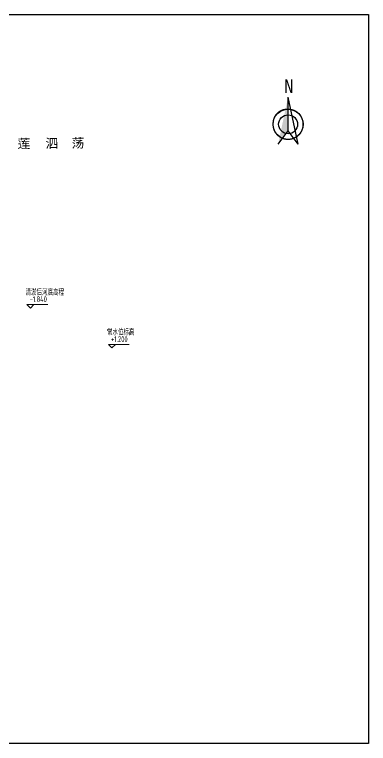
# Model space of a CAD drawing. Header units: millimetres. Extents: x -1003406 to 3312184, y 81337 to 716393.
# Drawn here: x 1431860 to 1462344, y 418900 to 481600 of the extents above; entities that cross this region are included whole.
import ezdxf
from ezdxf.enums import TextEntityAlignment as Align

# ---------------------------------------------------------------- set-up
doc = ezdxf.new("R2010")
doc.units = ezdxf.units.MM
doc.header["$LTSCALE"] = 10
doc.linetypes.add('A20204', pattern=[0])
doc.linetypes.add('CONTINOUS', pattern=[0])
for name, color, linetype in [('0-轮廓', 4, 'CONTINUOUS'), ('01道路红线', 7, 'CONTINUOUS'), ('sk-打印', 7, 'CONTINUOUS'), ('SXSS', 140, 'CONTINUOUS')]:
    doc.layers.add(name, color=color, linetype=linetype)
doc.layers.add('标注', color=7, linetype='CONTINUOUS', lineweight=9)
doc.styles.add('gisXi', font='')
doc.styles.add('TCCAD_Dimension', font='Tssdeng.shx', dxfattribs={"width": 0.7, "bigfont": 'hztxt.shx'})
doc.styles.add('方正细等线简体', font='tahoma.ttf')
doc.styles.get('gisXi').set_extended_font_data('FangSong_GB2312')

# ---------------------------------------------------------------- blocks, each defined once
blk = doc.blocks.new('zbz')
at = {"layer": '01道路红线', "linetype": 'Continuous'}
h = blk.add_hatch(color=256, dxfattribs=at)
h.paths.add_polyline_path([(-463132, -367834), (-464303, -373349, -0.0300054), (-463549, -373304, -0.0154378), (-463132, -373291)])
h.paths.add_polyline_path([(-463132, -373291, 0.0154378), (-463549, -373304, 0.0285414), (-464313, -373395), (-464907, -376191, -0.108458), (-463132, -375802)])
h.paths.add_polyline_path([(-463132, -375802, 0.108458), (-464907, -376191), (-466317, -382833, 0.1607662), (-464028, -384179), (-463132, -382995)])
h.paths.add_polyline_path([(-464028, -384179, -0.1607662), (-466317, -382833), (-466911, -385629, 0.0536661), (-465634, -386305)])
h.paths.add_polyline_path([(-465634, -386305, -0.0536661), (-466911, -385629), (-467609, -388918)])
for p, q in [((-463132, -382995), (-463132, -367834)), ((-458656, -388918), (-463132, -367834)), ((-467609, -388918), (-463132, -382995)), ((-458656, -388918), (-463132, -382995))]:
    blk.add_line(p, q, dxfattribs=at)
at = {"layer": '01道路红线', "linetype": 'Continuous', "const_width": 600, "flags": 128}
blk.add_lwpolyline([(-463549, -373304, -2.7126392), (-469849, -379390, -0.4041286), (-463549, -373304, -0.4041286)], format="xyb", dxfattribs=at)
at = {"layer": '01道路红线', "linetype": 'Continuous'}
for radius in [6748, 4237]:
    blk.add_circle((-463132, -380038), radius, dxfattribs=at)
at = {"layer": '01道路红线', "linetype": 'A20204', "style": 'gisXi'}
blk.add_text('N', height=6000, dxfattribs=at).set_placement((-464846, -362957, -3804), align=Align.MIDDLE_LEFT)
blk = doc.blocks.new('$RECOVER_180420175437-0')
at = {"layer": '标注'}
for p, q in [((0, 0), (-150, 150)), ((-150, 150), (750, 150)), ((0, 0), (150, 150))]:
    blk.add_line(p, q, dxfattribs=at)

msp = doc.modelspace()

# ---------------------------------------------------------------- linework, layer by layer
at = {"layer": 'sk-打印'}
msp.add_lwpolyline([(1373244.3, 481600.1), (1462344.3, 481600.1), (1462344.3, 418900.1), (1373244.3, 418900.1)], close=True, dxfattribs=at)

# ---------------------------------------------------------------- block references
at = {"layer": '0-轮廓', "linetype": 'CONTINOUS', "xscale": 0.1920000000164995, "yscale": 0.1920000000164995, "zscale": 0.1920000000164995}
msp.add_blockref('zbz', (1544345.4, 545128.5), dxfattribs=at)
at = {"layer": '标注', "xscale": 2, "yscale": 2, "zscale": 2}
for p in [(1433231.9, 456358), (1440242.9, 452929.9)]:
    msp.add_blockref('$RECOVER_180420175437-0', p, dxfattribs=at)

# ---------------------------------------------------------------- texts
at = {"layer": 'SXSS', "color": 253, "extrusion": (0.006996, -0.006996, 0.999951), "style": '方正细等线简体'}
for s, rotation, p in [('莲', 0.403667, (1432631.2, 470559.7, 6731.7)), ('泗', 0.403669, (1435034.8, 470589.2, 6748.3)), ('荡', 0.403667, (1437285.8, 470618.7, 6763.9))]:
    msp.add_text(s, height=800, rotation=rotation, dxfattribs=at).set_placement(p, align=Align.MIDDLE_CENTER)
at = {"layer": '标注', "style": 'TCCAD_Dimension', "width": 0.7}
for s, p in [('清淤后河底高程', (1432813.6, 457443.1)), ('-1.840', (1433160, 456864.9, -383963.8)), ('常水位标高', (1439824.6, 454015)), ('+1.200', (1440171, 453436.8, -383963.8))]:
    msp.add_text(s, height=500, dxfattribs=at).set_placement(p)

doc.saveas('drawing.dxf')
